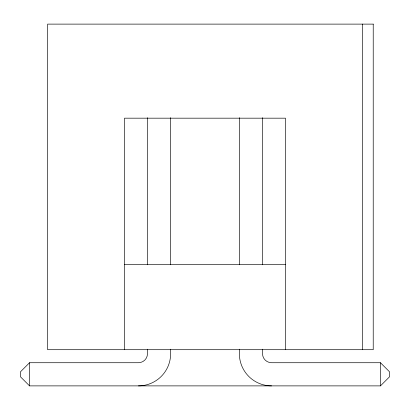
<?xml version="1.0" encoding="UTF-8"?>
<svg xmlns="http://www.w3.org/2000/svg" width="410" height="410" viewBox="0 0 410 410"><rect width="100%" height="100%" fill="white"/><g stroke="black" fill="none" stroke-linecap="round" stroke-linejoin="round"><path stroke-width="0.61" d="M147.477 349.207L147.477 353.686A9.046 9.046 0 0 1 138.436 362.727L29.546 362.727L20.5 371.773L20.5 376.836L29.546 385.882L380.454 385.882L389.5 376.836L389.5 371.773L380.454 362.727L271.563 362.727A9.046 9.046 0 0 1 262.523 353.686L262.523 349.207M124.507 264.691L285.493 264.691M380.454 362.727L380.454 385.882M362.368 24.118L362.368 349.704M285.493 349.704L285.493 118.177L124.507 118.177L124.507 349.704M262.523 117.675L262.523 264.783M239.368 117.675L239.368 264.783M239.368 349.207L239.368 353.686A32.195 32.195 0 0 0 271.563 385.882M170.632 117.675L170.632 264.783M170.632 349.207L170.632 353.686A32.195 32.195 0 0 1 138.436 385.882M147.477 117.675L147.477 264.783M29.546 362.727L29.546 385.882M373.223 24.118L47.632 24.118L47.632 349.704L373.223 349.704L373.223 24.118"/></g></svg>
